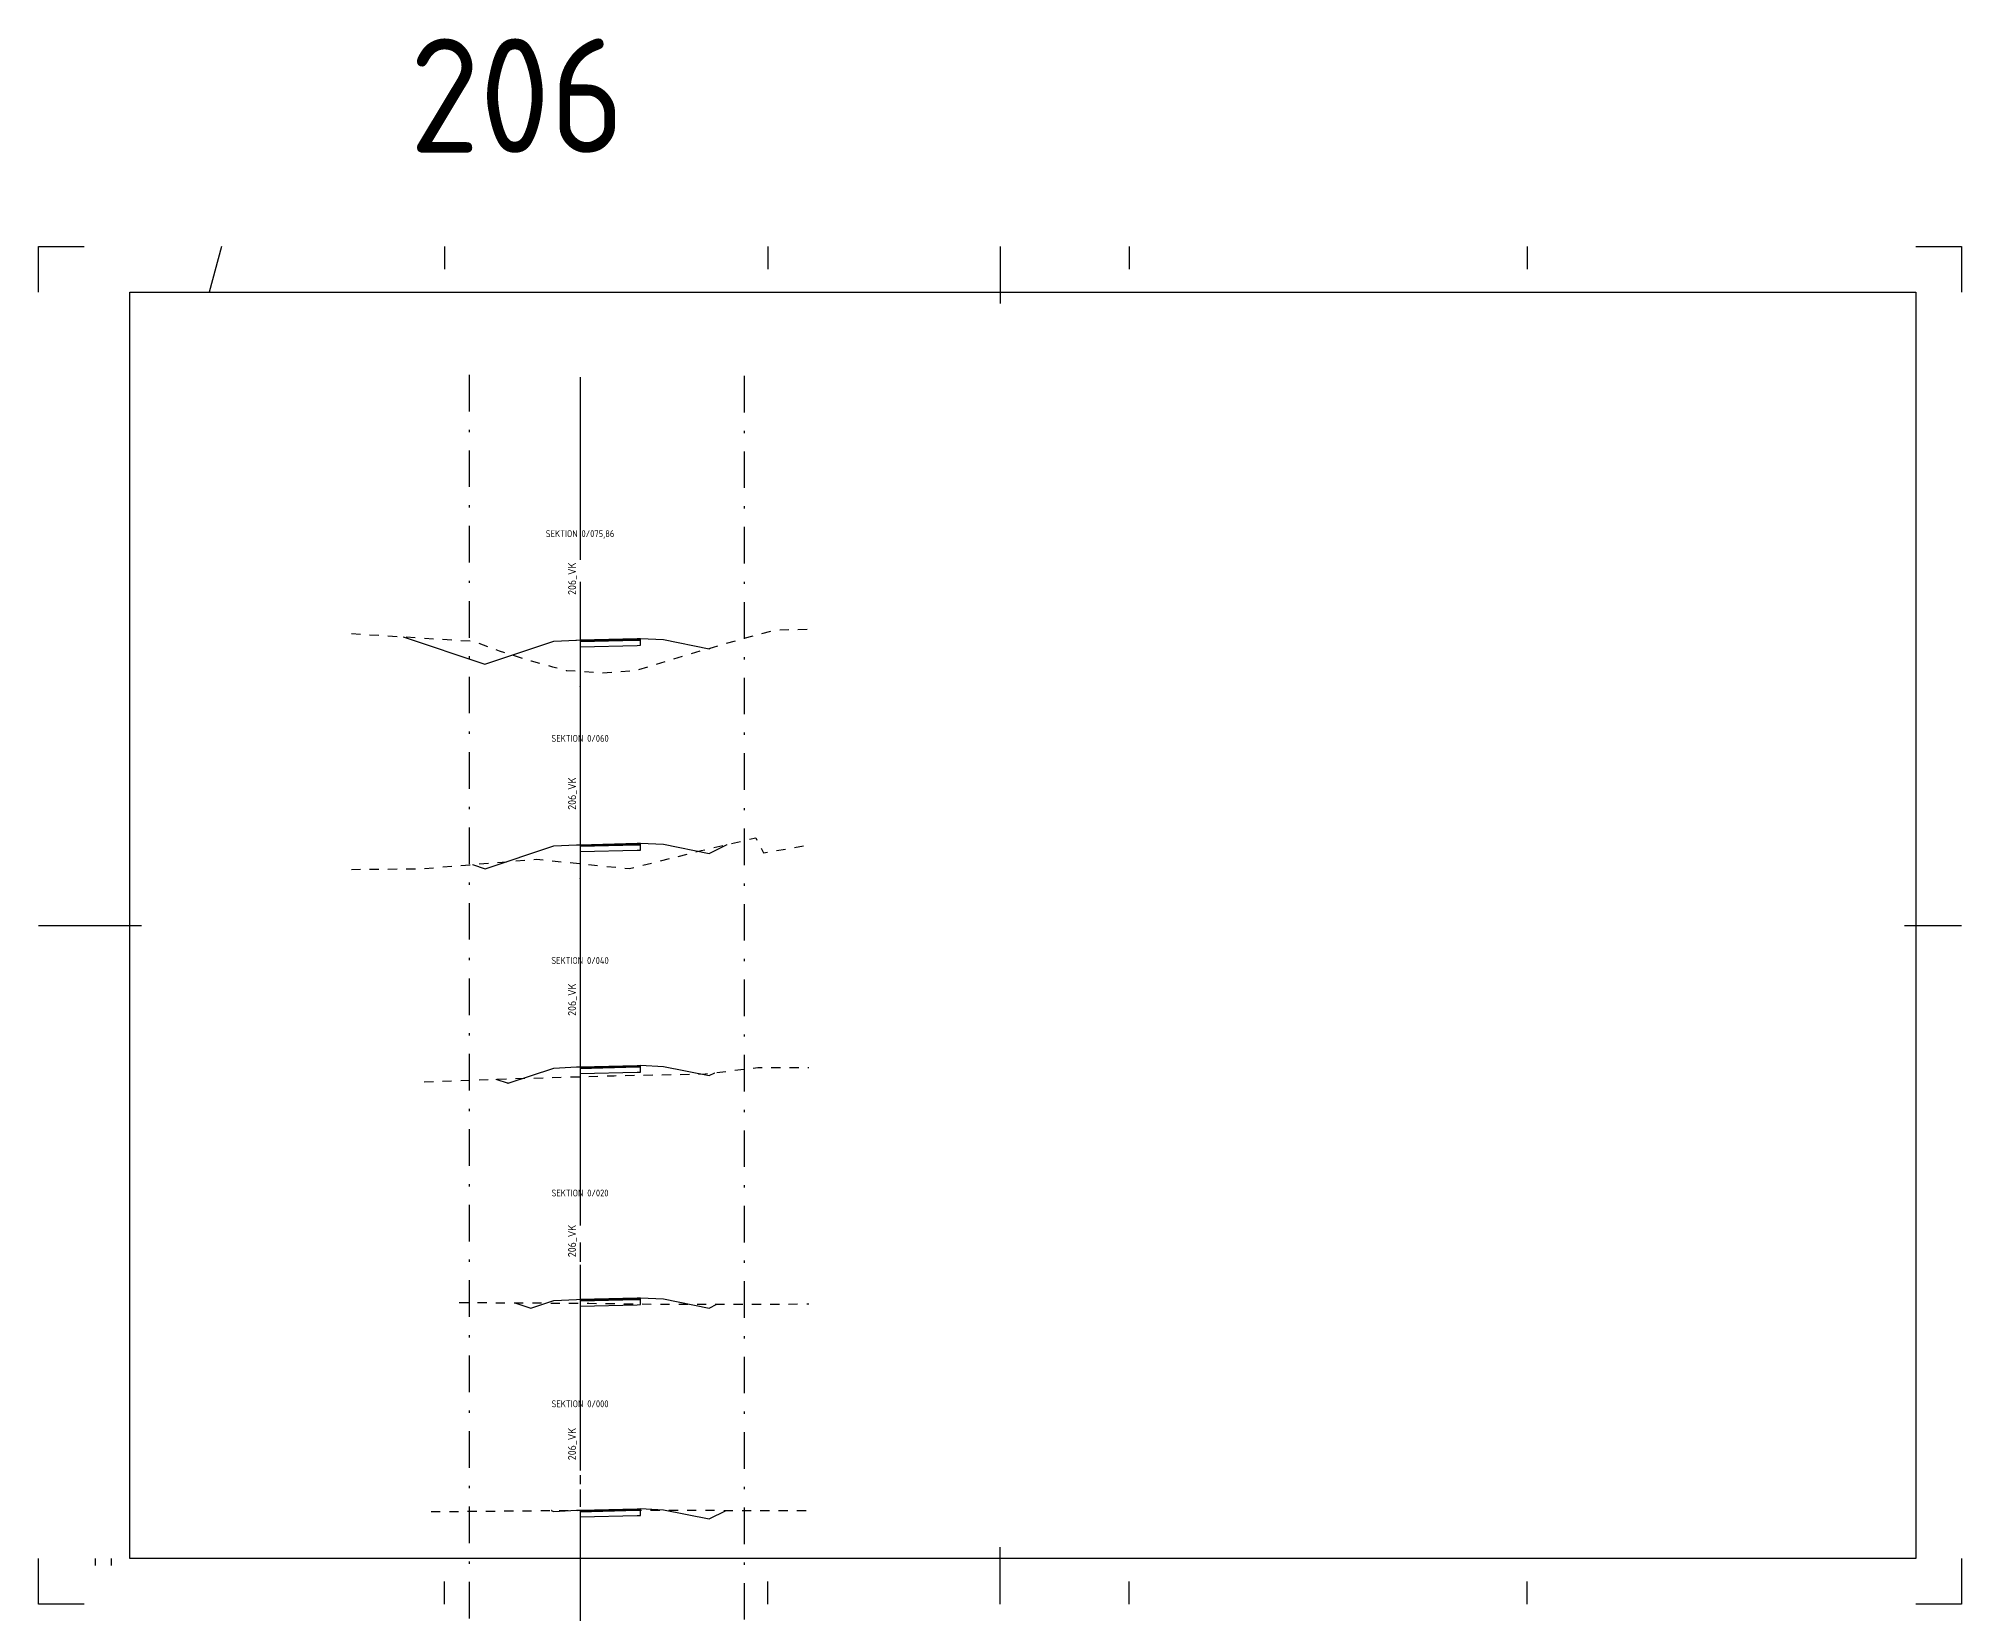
# Model space of a CAD drawing. Header units: metres. Extents: x 117388 to 118308, y 6148643 to 6149172.
# Drawn here: x 118123.4 to 118207.5, y 6148846.9 to 6148915.8 of the extents above; entities that cross this region are included whole.
import ezdxf
from ezdxf.enums import TextEntityAlignment as Align

# ---------------------------------------------------------------- set-up
doc = ezdxf.new("R2010")
doc.units = ezdxf.units.M
doc.header["$LTSCALE"] = 0.4
for name, pattern in [('CENTRUMLINJE', [27, 20, -3, 1, -3]), ('DASHDOT', [8, 4, -2, 0, -2]), ('DASHED_1', [2, 1, -1])]:
    doc.linetypes.add(name, pattern=pattern)
doc.layers.get('0').update_dxf_attribs({"linetype": 'CONTINUOUS'})
for name, color, linetype in [('05_FASTIGHGR', 7, 'DASHDOT'), ('M-312A @ 1', 3, 'CONTINUOUS'), ('M-37-CL', 1, 'CENTRUMLINJE'), ('M-37-CL_Txt', 1, 'CONTINUOUS'), ('M-37-Mark', 9, 'DASHED_1'), ('M-37-OB_B1', 4, 'CONTINUOUS'), ('M-37-OB_B2', 4, 'CONTINUOUS'), ('M-37-OB_Bi1', 4, 'CONTINUOUS'), ('M-37-OB_Bi2', 4, 'CONTINUOUS'), ('M-37-SektNr', 3, 'CONTINUOUS'), ('M-37-Vag-Overyta', 3, 'CONTINUOUS'), ('M-37-Vag-Slitlager', 4, 'CONTINUOUS'), ('Road_LayerForCsGenerator', 7, 'CONTINUOUS'), ('T19202X', 7, 'CONTINUOUS')]:
    doc.layers.add(name, color=color, linetype=linetype)
doc.layers.add('Non-PlotDot', color=7, linetype='CONTINUOUS', plot=False)
doc.styles.add('ISO-Anno-50', font='iso.shx', dxfattribs={"height": 5})
doc.styles.add('P_ISO_30', font='ISO', dxfattribs={"height": 3})

# ---------------------------------------------------------------- blocks, each defined once
blk = doc.blocks.new('_A1')
at = {"color": 1}
for p, q in [((0, 574), (0, 594)), ((0, 594), (20, 594)), ((821, 594), (841, 594)), ((841, 594), (841, 574)), ((0, 0), (0, 20)), ((25, 17), (25, 20)), ((32, 17), (32, 20)), ((841, 20), (841, 0)), ((20, 0), (0, 0)), ((841, 0), (821, 0))]:
    blk.add_line(p, q, dxfattribs=at)
at = {"color": 6}
for p, q in [((80, 594), (74.61, 574)), ((177.5, 594), (177.5, 584)), ((319, 594), (319, 584)), ((420.5, 594), (420.5, 569)), ((477, 594), (477, 584)), ((651, 594), (651, 584)), ((0, 297), (45, 297)), ((816, 297), (841, 297)), ((420.5, 0), (420.5, 25)), ((177.5, 0), (177.5, 10)), ((319, 0), (319, 10)), ((477, 0), (477, 10)), ((651, 0), (651, 10))]:
    blk.add_line(p, q, dxfattribs=at)
at = {"color": 7}
for p, q in [((40, 574), (821, 574)), ((40, 20), (40, 574)), ((821, 574), (821, 20)), ((821, 20), (40, 20))]:
    blk.add_line(p, q, dxfattribs=at)

msp = doc.modelspace()

# ---------------------------------------------------------------- linework, layer by layer
at = {"layer": '05_FASTIGHGR'}
for p, q in [((118142.278, 6148901.054), (118142.278, 6148790.404)), ((118154.308, 6148901.009), (118154.308, 6148778.433))]:
    msp.add_line(p, q, dxfattribs=at)
at = {"layer": 'M-37-CL'}
for p, q in [((118147.128, 6148900.962), (118147.128, 6148877.962)), ((118147.128, 6148892.005), (118147.128, 6148869.005)), ((118147.128, 6148890.756), (118147.128, 6148867.756)), ((118147.128, 6148882.654), (118147.128, 6148859.654)), ((118147.128, 6148872.303), (118147.128, 6148849.303)), ((118147.128, 6148871.937), (118147.128, 6148848.937)), ((118147.128, 6148862.132), (118147.128, 6148839.132))]:
    msp.add_line(p, q, dxfattribs=at)
at = {"layer": 'M-37-Mark', "flags": 128}
for points in [[(118137.128, 6148889.74), (118142.471, 6148889.406), (118143.591, 6148888.984), (118144.984, 6148888.544), (118145.924, 6148888.292), (118146.528, 6148888.13), (118147.128, 6148888.09), (118148.093, 6148888.024), (118149.441, 6148888.117), (118149.56, 6148888.125), (118151.7, 6148888.784), (118154.291, 6148889.533), (118155.651, 6148889.891), (118157.128, 6148889.94)], [(118137.128, 6148879.425), (118140.203, 6148879.453), (118142.464, 6148879.64), (118145.23, 6148879.871), (118147.128, 6148879.675), (118147.991, 6148879.586), (118149.287, 6148879.458), (118152.419, 6148880.245), (118154.812, 6148880.807), (118155.158, 6148880.152), (118157.128, 6148880.488)], [(118140.313, 6148870.133), (118144.058, 6148870.267), (118147.128, 6148870.356), (118148.618, 6148870.4), (118152.606, 6148870.477), (118154.908, 6148870.76), (118157.128, 6148870.764)], [(118141.845, 6148860.483), (118142.421, 6148860.477), (118147.128, 6148860.447), (118147.506, 6148860.445), (118150.791, 6148860.404), (118155.686, 6148860.401), (118157.128, 6148860.422)], [(118140.613, 6148851.331), (118146.686, 6148851.386), (118146.851, 6148851.387), (118147.128, 6148851.388), (118149.925, 6148851.398), (118150.037, 6148851.398), (118156.415, 6148851.377), (118156.971, 6148851.376), (118157.128, 6148851.376)]]:
    msp.add_lwpolyline(points, dxfattribs=at)
at = {"layer": 'M-37-OB_B1', "flags": 128}
for points in [[(118147.128, 6148889.432), (118147.128, 6148889.392), (118149.628, 6148889.455), (118149.778, 6148889.458), (118149.778, 6148889.528), (118150.778, 6148889.478), (118152.778, 6148889.078)], [(118147.128, 6148880.475), (118147.128, 6148880.435), (118149.628, 6148880.498), (118149.778, 6148880.502), (118149.778, 6148880.572), (118150.778, 6148880.522), (118152.778, 6148880.122)], [(118147.128, 6148870.759), (118147.128, 6148870.719), (118149.628, 6148870.781), (118149.778, 6148870.785), (118149.778, 6148870.855), (118150.778, 6148870.805), (118152.778, 6148870.405)], [(118147.128, 6148860.588), (118147.128, 6148860.548), (118149.628, 6148860.611), (118149.778, 6148860.615), (118149.778, 6148860.685), (118150.778, 6148860.635), (118152.778, 6148860.235)], [(118147.128, 6148851.367), (118147.128, 6148851.327), (118149.628, 6148851.389), (118149.778, 6148851.393), (118149.778, 6148851.463), (118150.778, 6148851.413), (118152.778, 6148851.013)]]:
    msp.add_lwpolyline(points, dxfattribs=at)
at = {"layer": 'M-37-OB_B2', "flags": 128}
for points in [[(118147.128, 6148889.392), (118147.128, 6148889.162), (118149.628, 6148889.225), (118149.778, 6148889.228), (118149.778, 6148889.528), (118150.778, 6148889.478), (118152.778, 6148889.078)], [(118147.128, 6148880.435), (118147.128, 6148880.205), (118149.628, 6148880.268), (118149.778, 6148880.272), (118149.778, 6148880.572), (118150.778, 6148880.522), (118152.778, 6148880.122)], [(118147.128, 6148870.719), (118147.128, 6148870.489), (118149.628, 6148870.551), (118149.778, 6148870.555), (118149.778, 6148870.855), (118150.778, 6148870.805), (118152.778, 6148870.405)], [(118147.128, 6148860.548), (118147.128, 6148860.318), (118149.628, 6148860.381), (118149.778, 6148860.385), (118149.778, 6148860.685), (118150.778, 6148860.635), (118152.778, 6148860.235)], [(118147.128, 6148851.327), (118147.128, 6148851.097), (118149.628, 6148851.159), (118149.778, 6148851.163), (118149.778, 6148851.463), (118150.778, 6148851.413), (118152.778, 6148851.013)]]:
    msp.add_lwpolyline(points, dxfattribs=at)
at = {"layer": 'M-37-OB_Bi1', "flags": 128}
for points in [[(118147.128, 6148889.462), (118147.128, 6148889.432), (118149.628, 6148889.495), (118149.778, 6148889.498), (118149.778, 6148889.528), (118150.778, 6148889.478), (118152.778, 6148889.078)], [(118147.128, 6148880.505), (118147.128, 6148880.475), (118149.628, 6148880.538), (118149.778, 6148880.542), (118149.778, 6148880.572), (118150.778, 6148880.522), (118152.778, 6148880.122)], [(118147.128, 6148870.789), (118147.128, 6148870.759), (118149.628, 6148870.821), (118149.778, 6148870.825), (118149.778, 6148870.855), (118150.778, 6148870.805), (118152.778, 6148870.405)], [(118147.128, 6148860.618), (118147.128, 6148860.588), (118149.628, 6148860.651), (118149.778, 6148860.655), (118149.778, 6148860.685), (118150.778, 6148860.635), (118152.778, 6148860.235)], [(118147.128, 6148851.397), (118147.128, 6148851.367), (118149.628, 6148851.429), (118149.778, 6148851.433), (118149.778, 6148851.463), (118150.778, 6148851.413), (118152.778, 6148851.013)]]:
    msp.add_lwpolyline(points, dxfattribs=at)
at = {"layer": 'M-37-OB_Bi2', "flags": 128}
for points in [[(118147.128, 6148889.462), (118147.128, 6148889.432), (118149.628, 6148889.495), (118149.778, 6148889.498), (118149.778, 6148889.528), (118150.778, 6148889.478), (118152.778, 6148889.078)], [(118147.128, 6148880.505), (118147.128, 6148880.475), (118149.628, 6148880.538), (118149.778, 6148880.542), (118149.778, 6148880.572), (118150.778, 6148880.522), (118152.778, 6148880.122)], [(118147.128, 6148870.789), (118147.128, 6148870.759), (118149.628, 6148870.821), (118149.778, 6148870.825), (118149.778, 6148870.855), (118150.778, 6148870.805), (118152.778, 6148870.405)], [(118147.128, 6148860.618), (118147.128, 6148860.588), (118149.628, 6148860.651), (118149.778, 6148860.655), (118149.778, 6148860.685), (118150.778, 6148860.635), (118152.778, 6148860.235)], [(118147.128, 6148851.397), (118147.128, 6148851.367), (118149.628, 6148851.429), (118149.778, 6148851.433), (118149.778, 6148851.463), (118150.778, 6148851.413), (118152.778, 6148851.013)]]:
    msp.add_lwpolyline(points, dxfattribs=at)
at = {"layer": 'M-37-Vag-Overyta', "flags": 128}
for points in [[(118139.39, 6148889.599), (118142.97, 6148888.407), (118145.978, 6148889.408), (118146.978, 6148889.458), (118147.128, 6148889.462), (118149.628, 6148889.525), (118149.778, 6148889.528), (118150.778, 6148889.478), (118152.778, 6148889.078), (118152.861, 6148889.12)], [(118142.425, 6148879.637), (118142.978, 6148879.453), (118145.978, 6148880.452), (118146.978, 6148880.502), (118147.128, 6148880.505), (118149.628, 6148880.568), (118149.778, 6148880.572), (118150.778, 6148880.522), (118152.778, 6148880.122), (118153.561, 6148880.513)], [(118143.449, 6148870.245), (118143.978, 6148870.069), (118145.978, 6148870.735), (118146.978, 6148870.785), (118147.128, 6148870.789), (118149.628, 6148870.851), (118149.778, 6148870.855), (118150.778, 6148870.805), (118152.778, 6148870.405), (118153.025, 6148870.529)], [(118144.276, 6148860.465), (118144.978, 6148860.232), (118145.978, 6148860.565), (118146.978, 6148860.615), (118147.128, 6148860.618), (118149.628, 6148860.681), (118149.778, 6148860.685), (118150.778, 6148860.635), (118152.778, 6148860.235), (118153.114, 6148860.403)], [(118145.872, 6148851.378), (118145.978, 6148851.343), (118146.978, 6148851.393), (118147.128, 6148851.397), (118149.628, 6148851.459), (118149.778, 6148851.463), (118150.778, 6148851.413), (118152.778, 6148851.013), (118153.524, 6148851.386)]]:
    msp.add_lwpolyline(points, dxfattribs=at)
at = {"layer": 'M-37-Vag-Slitlager', "flags": 128}
for points in [[(118147.128, 6148889.462), (118147.128, 6148889.432), (118149.628, 6148889.495), (118149.778, 6148889.498), (118149.778, 6148889.528), (118150.778, 6148889.478), (118152.778, 6148889.078)], [(118147.128, 6148880.505), (118147.128, 6148880.475), (118149.628, 6148880.538), (118149.778, 6148880.542), (118149.778, 6148880.572), (118150.778, 6148880.522), (118152.778, 6148880.122)], [(118147.128, 6148870.789), (118147.128, 6148870.759), (118149.628, 6148870.821), (118149.778, 6148870.825), (118149.778, 6148870.855), (118150.778, 6148870.805), (118152.778, 6148870.405)], [(118147.128, 6148860.618), (118147.128, 6148860.588), (118149.628, 6148860.651), (118149.778, 6148860.655), (118149.778, 6148860.685), (118150.778, 6148860.635), (118152.778, 6148860.235)], [(118147.128, 6148851.397), (118147.128, 6148851.367), (118149.628, 6148851.429), (118149.778, 6148851.433), (118149.778, 6148851.463), (118150.778, 6148851.413), (118152.778, 6148851.013)]]:
    msp.add_lwpolyline(points, dxfattribs=at)
at = {"layer": 'Non-PlotDot'}
for centre in [(118139.39, 6148889.599), (118145.978, 6148889.408), (118146.978, 6148889.458), (118147.128, 6148889.462), (118149.628, 6148889.525), (118149.778, 6148889.528), (118150.778, 6148889.478), (118152.861, 6148889.12), (118142.97, 6148888.407), (118152.778, 6148889.078), (118145.978, 6148880.452), (118146.978, 6148880.502), (118147.128, 6148880.505), (118149.628, 6148880.568), (118149.778, 6148880.572), (118150.778, 6148880.522), (118152.778, 6148880.122), (118153.561, 6148880.513), (118142.425, 6148879.637), (118142.978, 6148879.453), (118145.978, 6148870.735), (118146.978, 6148870.785), (118147.128, 6148870.789), (118149.628, 6148870.851), (118149.778, 6148870.855), (118150.778, 6148870.805), (118143.449, 6148870.245), (118143.978, 6148870.069), (118152.778, 6148870.405), (118153.025, 6148870.529), (118145.978, 6148860.565), (118146.978, 6148860.615), (118147.128, 6148860.618), (118149.628, 6148860.681), (118149.778, 6148860.685), (118150.778, 6148860.635), (118144.276, 6148860.465), (118144.978, 6148860.232), (118152.778, 6148860.235), (118153.114, 6148860.403), (118145.872, 6148851.378), (118145.978, 6148851.343), (118146.978, 6148851.393), (118147.128, 6148851.397), (118149.628, 6148851.459), (118149.778, 6148851.463), (118150.778, 6148851.413), (118153.524, 6148851.386), (118152.778, 6148851.013)]:
    msp.add_circle(centre, 0.001, dxfattribs=at)
at = {"layer": 'Road_LayerForCsGenerator'}
for centre in [(118147.128, 6148887.432), (118147.128, 6148879.033), (118147.128, 6148869.019), (118147.128, 6148859.463), (118147.128, 6148850.582)]:
    msp.add_circle(centre, 0.001, dxfattribs=at)
at = {"layer": 'T19202X', "color": 7}
for centre in [(118147.128, 6148887.432), (118147.128, 6148879.033), (118147.128, 6148869.019), (118147.128, 6148859.463), (118147.128, 6148850.582)]:
    msp.add_circle(centre, 0.001, dxfattribs=at)

# ---------------------------------------------------------------- block references
at = {"xscale": 0.1000000000058208, "yscale": 0.09999999962747097, "zscale": 0.1}
msp.add_blockref('_A1', (118123.444, 6148847.276), dxfattribs=at)

# ---------------------------------------------------------------- texts
at = {"layer": 'M-312A @ 1', "insert": (118139.674, 6148915.772), "char_height": 5, "width": 35.5215, "attachment_point": 1, "style": 'ISO-Anno-50'}
msp.add_mtext('206', dxfattribs=at)
at = {"layer": 'M-37-CL_Txt', "style": 'P_ISO_30'}
for p in [(118146.778, 6148891.432), (118146.778, 6148882.033), (118146.778, 6148873.019), (118146.778, 6148862.463), (118146.778, 6148853.582)]:
    msp.add_text('206_VK', height=0.35, rotation=90.01167, dxfattribs=at).set_placement(p, align=Align.MIDDLE_LEFT)
at = {"layer": 'M-37-SektNr', "style": 'P_ISO_30'}
for s, p in [('SEKTION 0/075,86', (118147.128, 6148893.962)), ('SEKTION 0/060', (118147.128, 6148885.005)), ('SEKTION 0/040', (118147.128, 6148875.289)), ('SEKTION 0/020', (118147.128, 6148865.118)), ('SEKTION 0/000', (118147.128, 6148855.897))]:
    msp.add_text(s, height=0.3, dxfattribs=at).set_placement(p, align=Align.CENTER)

doc.saveas('drawing.dxf')
